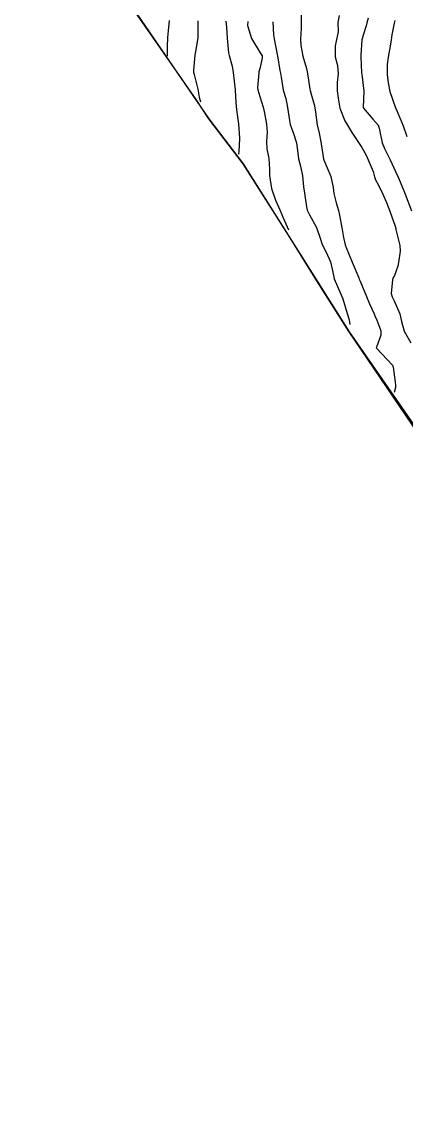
# Model space of a CAD drawing. Header units: metres. Extents: x 298520 to 308411, y 7433745 to 7450750.
# Drawn here: x 305432.7 to 305477.7, y 7435898 to 7436025.2 of the extents above; entities that cross this region are included whole.
import ezdxf

# ---------------------------------------------------------------- set-up
doc = ezdxf.new("R2010")
doc.units = ezdxf.units.M
doc.header["$LTSCALE"] = 10
for name, color, linetype in [('Area', 45, 'Continuous'), ('Area Verde e Lazer', 94, 'Continuous'), ('Curvas de Nivel 1m', 11, 'Continuous'), ('Curvas de Nivel 5m', 15, 'Continuous')]:
    doc.layers.add(name, color=color, linetype=linetype)

msp = doc.modelspace()

# ---------------------------------------------------------------- linework, layer by layer
at = {"layer": 'Area'}
msp.add_polyline3d([(305481.29, 7435973.73, 730.45), (305471, 7435988.9, 720.79), (305467.2, 7435994.86, 729.22), (305463.87, 7436000.18, 721.82), (305458.57, 7436008.52, 723.17), (305454.56, 7436013.79, 732.24), (305453.1, 7436016.07, 731.6), (305448.01, 7436023.34, 729.66), (305439.39, 7436035.74, 737.55)], dxfattribs=at)
at = {"layer": 'Area Verde e Lazer', "elevation": 702.91}
msp.add_lwpolyline([(305432.69, 7436045.74), (305454.56, 7436013.79), (305458.57, 7436008.52), (305471, 7435988.9), (305489.14, 7435962.73), (305492.05, 7435958.54), (305495.97, 7435951.34), (305509.8, 7435930.83), (305511.13, 7435928.81), (305512.19, 7435927.34), (305513.17, 7435926.09), (305519.7, 7435918.83), (305527.57, 7435909.85), (305534, 7435903.2), (305549.22, 7435886.4)], dxfattribs=at)
at = {"layer": 'Curvas de Nivel 1m', "flags": 128}
for points, elevation in [([(305449.92, 7436025.3), (305449.82, 7436024.09), (305449.72, 7436023.3), (305449.69, 7436022.2), (305449.68, 7436021.66), (305449.71, 7436021.13)], 726), ([(305456.57, 7436025.22), (305456.62, 7436024.5), (305456.71, 7436023.22), (305456.87, 7436021.5), (305456.93, 7436021.21), (305457.3, 7436019.94), (305457.41, 7436019.21), (305457.53, 7436018.22), (305457.65, 7436017.2), (305457.7, 7436016.38), (305457.78, 7436015.2), (305457.98, 7436013.71), (305458.05, 7436013.2), (305458.14, 7436011.52), (305458.08, 7436009.94), (305458.05, 7436009.79), (305458.08, 7436009.68)], 724), ([(305459.14, 7436025.18), (305459.11, 7436024.7), (305459.55, 7436023.18), (305460.59, 7436021.52), (305460.79, 7436021.17), (305460.82, 7436020.92), (305460.57, 7436019.79), (305460.43, 7436019.31), (305460.41, 7436019.17), (305460.26, 7436017.45), (305460.29, 7436017.17), (305460.53, 7436016.39), (305460.91, 7436015.17), (305461.03, 7436014.64), (305461.3, 7436013.16), (305461.41, 7436012.22), (305461.32, 7436011.16), (305461.34, 7436010.27), (305461.57, 7436009.16), (305461.67, 7436007.91), (305461.66, 7436007.16), (305461.91, 7436005.65), (305462.38, 7436004.3), (305462.87, 7436003.14), (305463.28, 7436002.21), (305463.87, 7436000.82)], 723), ([(305462.05, 7436025.16), (305462.13, 7436023.63), (305462.21, 7436023.15), (305462.58, 7436021.32), (305462.61, 7436021.18), (305462.61, 7436021.15), (305462.88, 7436019.46), (305462.96, 7436019.14), (305463.04, 7436018.66), (305463.26, 7436017.14), (305463.56, 7436016.17), (305463.79, 7436015.13), (305464, 7436013.61), (305464.1, 7436013.13), (305464.19, 7436012.83), (305464.47, 7436012.07), (305464.79, 7436011.12), (305464.86, 7436010.71), (305465.07, 7436009.11), (305465.29, 7436008.25), (305465.52, 7436007.11), (305465.66, 7436005.85), (305465.76, 7436005.11), (305465.99, 7436003.49), (305466.09, 7436003.1), (305466.36, 7436002.58), (305467.15, 7436001.09), (305467.58, 7435999.84), (305467.84, 7435999.08), (305468.31, 7435998.22), (305468.82, 7435997.07), (305469.06, 7435995.85), (305469.24, 7435995.07), (305470, 7435993.3), (305470.24, 7435992.73), (305470.77, 7435991.04), (305470.98, 7435990.28), (305471.08, 7435989.73)], 722), ([(305465.38, 7436026.38), (305465.39, 7436025.11), (305465.36, 7436024.37), (305465.29, 7436023.11), (305465.32, 7436022.39), (305465.55, 7436021.11), (305465.98, 7436019.7), (305466.13, 7436019.1), (305466.38, 7436017.26), (305466.41, 7436017.1), (305466.53, 7436016.68), (305466.89, 7436015.46), (305466.96, 7436015.1), (305467.03, 7436014.57), (305467.24, 7436013.09), (305467.46, 7436012.11), (305467.69, 7436011.09), (305467.89, 7436009.64), (305468, 7436009.08), (305468.43, 7436008.05), (305468.83, 7436007.07), (305469.11, 7436005.78), (305469.21, 7436005.07), (305469.46, 7436003.98), (305469.72, 7436003.06), (305469.84, 7436002.54), (305470.11, 7436001.05), (305470.15, 7436000.86), (305470.33, 7435999.92), (305470.52, 7435999.05), (305470.62, 7435998.74), (305471.34, 7435997.04), (305472.1, 7435995.21), (305472.17, 7435995.03), (305472.27, 7435994.79), (305473.02, 7435993.02), (305473.38, 7435992.16), (305473.9, 7435991), (305473.99, 7435990.77), (305474.22, 7435990.23), (305474.67, 7435989), (305474.7, 7435988.5), (305474.17, 7435987.09), (305474.16, 7435987.01), (305474.17, 7435986.98), (305476.05, 7435984.98), (305476.15, 7435984.74), (305476.35, 7435982.98), (305476.39, 7435982.7), (305476.42, 7435982.37), (305476.24, 7435981.79)], 721), ([(305473.19, 7436025.57), (305473.05, 7436025.02), (305472.97, 7436024.68), (305472.61, 7436023.58), (305472.49, 7436023.14), (305472.48, 7436023.03), (305472.36, 7436021.26), (305472.35, 7436021.03), (305472.44, 7436019.16), (305472.45, 7436019.03), (305472.55, 7436018.37), (305472.69, 7436017.03), (305472.62, 7436015.14), (305472.65, 7436015.03), (305473.74, 7436013.76), (305474.41, 7436013), (305474.43, 7436012.95), (305474.48, 7436012.72), (305474.86, 7436011), (305475.11, 7436010.34), (305475.78, 7436008.99), (305476.42, 7436007.64), (305476.72, 7436006.98), (305476.94, 7436006.44), (305477.52, 7436004.97), (305478.28, 7436003.05)], 719), ([(305476.31, 7436025.31), (305476.23, 7436024.98), (305475.99, 7436023.61), (305475.89, 7436022.99), (305475.71, 7436021.87), (305475.55, 7436020.99), (305475.43, 7436020.14), (305475.43, 7436018.99), (305475.54, 7436017.99), (305475.75, 7436016.99), (305476.39, 7436015.1), (305476.45, 7436014.98), (305476.51, 7436014.85), (305477.31, 7436012.97), (305477.72, 7436011.72)], 718)]:
    msp.add_lwpolyline(points, dxfattribs=dict(at, elevation=elevation))
at = {"layer": 'Curvas de Nivel 5m', "flags": 128}
for points, elevation in [([(305453.29, 7436025.26), (305453.29, 7436024.59), (305453.27, 7436023.26), (305453, 7436021.68), (305452.93, 7436021.26), (305452.79, 7436019.49), (305452.79, 7436019.27), (305452.85, 7436018.98), (305453.29, 7436017.26), (305453.44, 7436016.34), (305453.6, 7436015.8)], 725), ([(305469.83, 7436025.87), (305469.65, 7436025.06), (305469.69, 7436023.99), (305469.52, 7436023.06), (305469.34, 7436022.32), (305469.36, 7436021.06), (305469.61, 7436020.03), (305469.71, 7436019.06), (305469.58, 7436018.03), (305469.58, 7436017.06), (305469.68, 7436016.21), (305469.89, 7436015.06), (305470.49, 7436013.58), (305470.79, 7436013.05), (305471.31, 7436012.21), (305472.08, 7436011.03), (305472.46, 7436010.44), (305472.97, 7436009.54), (305473.22, 7436009.02), (305473.8, 7436007.63), (305473.95, 7436007.01), (305474.05, 7436006.65), (305474.4, 7436006.03), (305474.92, 7436004.99), (305475.36, 7436004.01), (305475.76, 7436002.99), (305476.35, 7436001.24), (305476.43, 7436000.98), (305476.46, 7436000.86), (305476.91, 7435998.97), (305476.96, 7435998.32), (305476.76, 7435996.98), (305476.69, 7435996.58), (305476.28, 7435995.47), (305476.09, 7435995.17), (305476.05, 7435994.98), (305475.88, 7435993.36), (305476, 7435992.98), (305476.24, 7435992.52), (305476.93, 7435990.97), (305477.1, 7435990.08), (305477.43, 7435988.97), (305478.18, 7435987.58)], 720)]:
    msp.add_lwpolyline(points, dxfattribs=dict(at, elevation=elevation))

doc.saveas('drawing.dxf')
